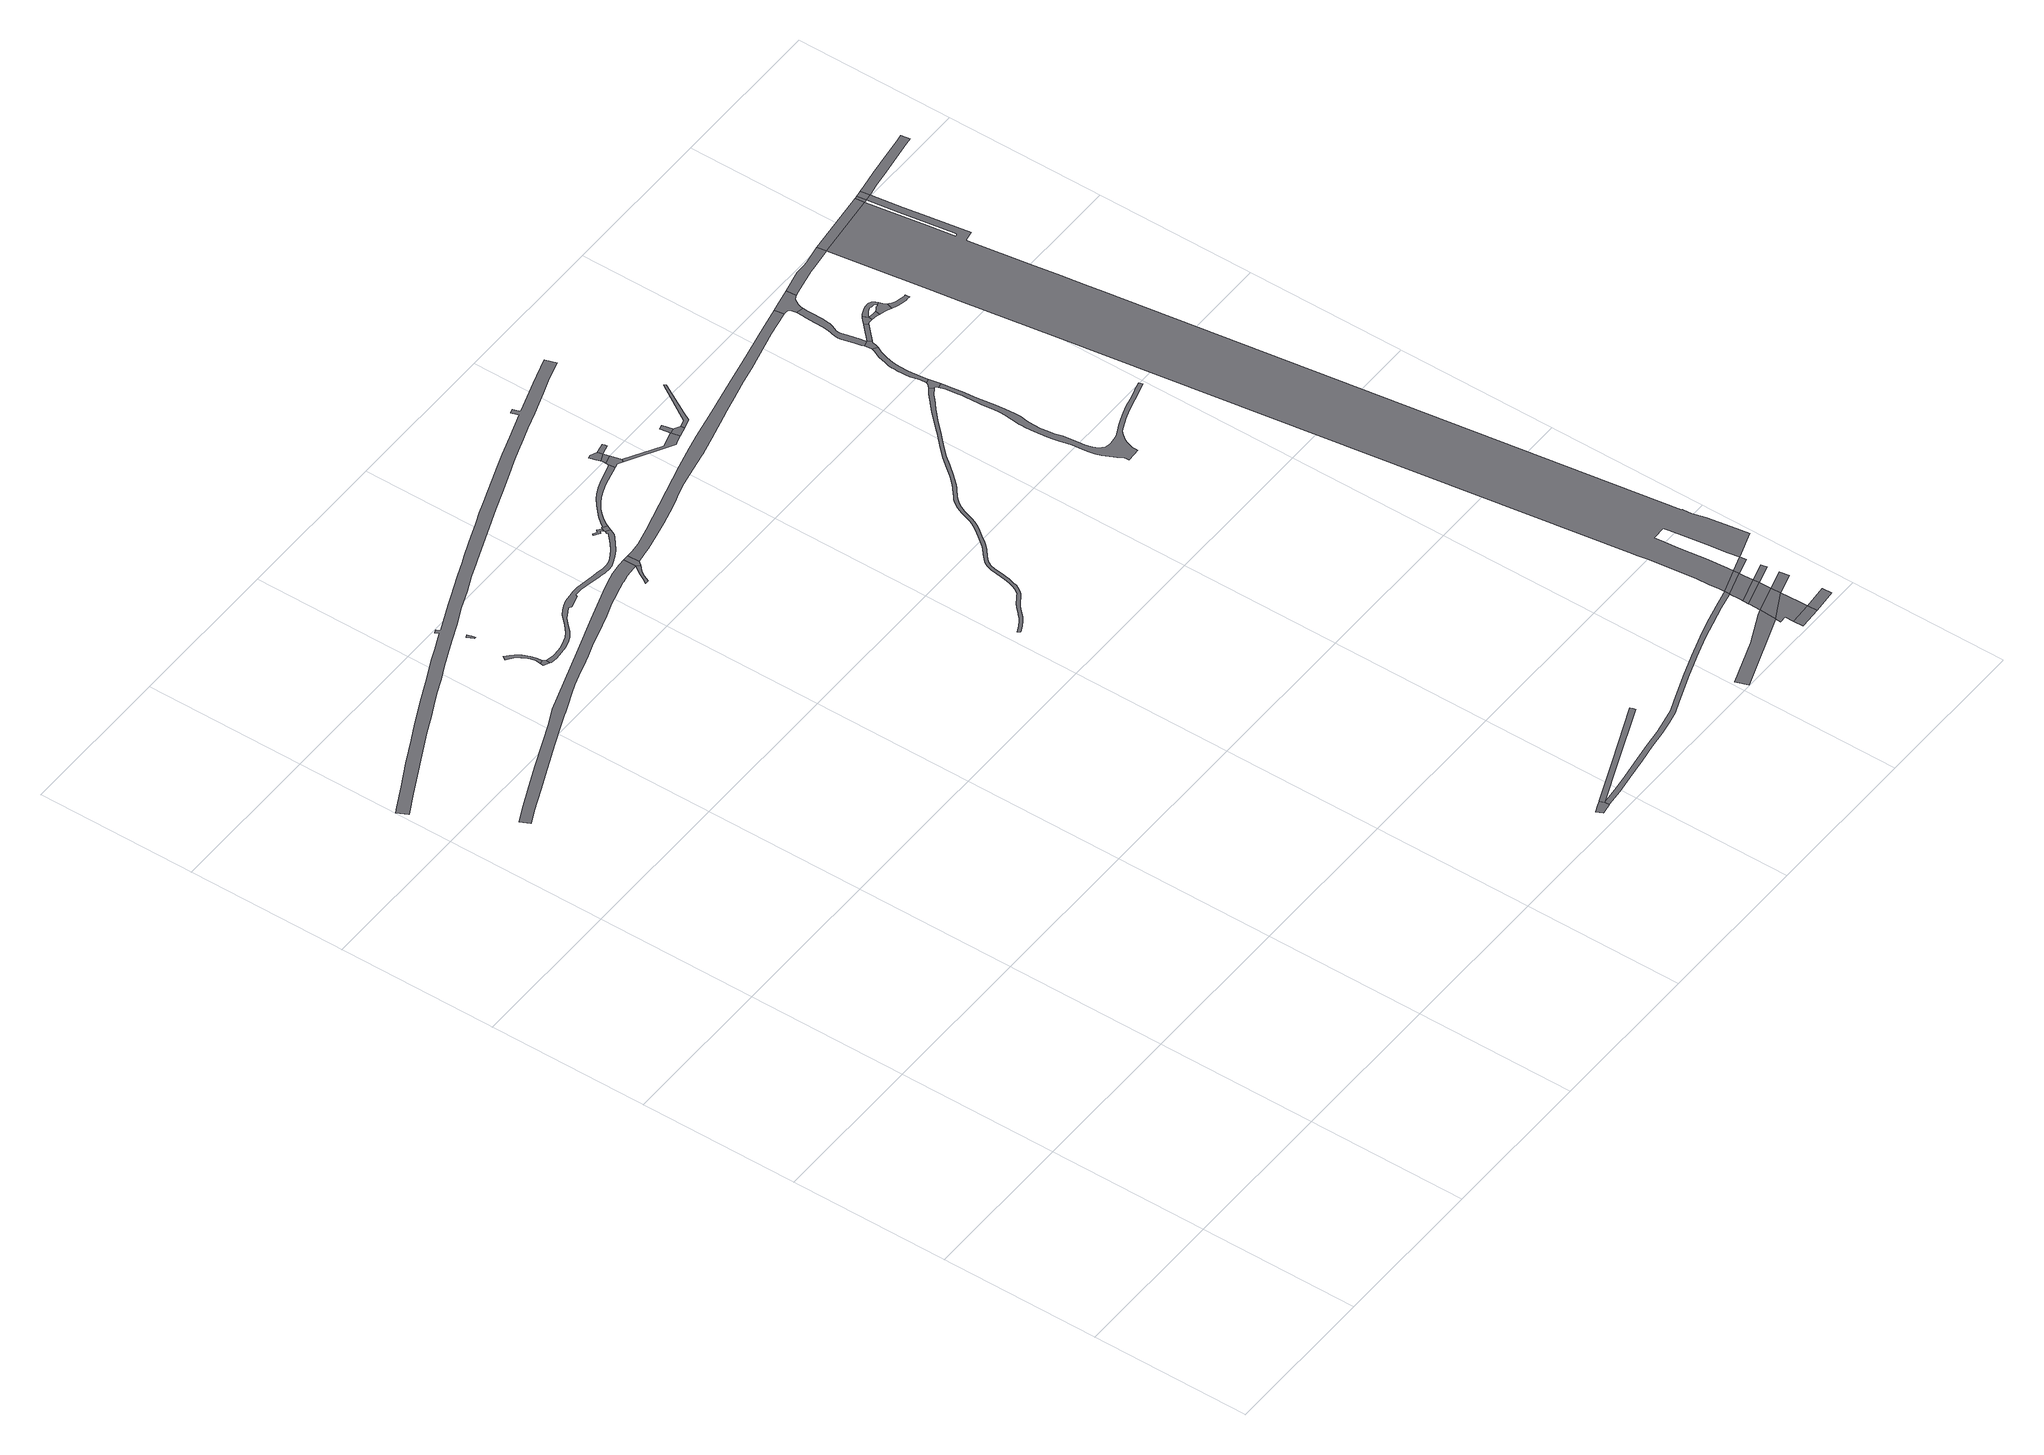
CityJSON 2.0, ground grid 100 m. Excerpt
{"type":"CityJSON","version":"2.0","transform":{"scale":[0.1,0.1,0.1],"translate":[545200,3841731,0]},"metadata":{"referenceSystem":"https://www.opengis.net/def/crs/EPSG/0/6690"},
"CityObjects":{
"road1":{"type":"Road","attributes":{"RoadStructureAttribute.sectionType":"1"},"geometry":[{"type":"MultiSurface","lod":"1","boundaries":[[[0,1,2,3,4,5,6,7,8,9,10,11,12,13,14,15,16,17,18,19,20,21,22,23,24,25,26,27,28,29,30,31,32,33,34,35,36,37,38,39,40,41,42]]]}]},
"road2":{"type":"Road","attributes":{"RoadStructureAttribute.sectionType":"1"},"geometry":[{"type":"MultiSurface","lod":"1","boundaries":[[[43,44,45,46,47,48,49,50,51,52,53,54,55,56,57,58,59]]]}]},
"road3":{"type":"Road","geometry":[{"type":"MultiSurface","lod":"1","boundaries":[[[59,58,60,61,62,63]]]}]},
"road4":{"type":"Road","geometry":[{"type":"MultiSurface","lod":"1","boundaries":[[[64,65,66,67,68,69]]]}]},
"road5":{"type":"Road","attributes":{"RoadStructureAttribute.sectionType":"1"},"geometry":[{"type":"MultiSurface","lod":"1","boundaries":[[[70,71,72,73,74,75,76,77,78,79,80,81,82,83,84,85,86,87,88,89,90,91,92,93,94,95,96,97,98,99,100,101,102,103,104,105,106,107,108,109,110,111,112,113,114,115,116,117,118,119,120,121,122,123,124,125,126,127,128,129,130,131,132,133,134,135,136,137,138,139]]]}]},
"road6":{"type":"Road","attributes":{"RoadStructureAttribute.sectionType":"1"},"geometry":[{"type":"MultiSurface","lod":"1","boundaries":[[[140,141,142,143,144,145,146,147,148,149,150,151,152,153,154,155,156,157,158,159,160,161,162,163,164,165,166,63,62,167,168,169,170,171,172,173,174,175,176,177,178,179,180,181,182,183,184,185,186,187,188,189,190,191,192,193,194,195]]]}]},
"road7":{"type":"Road","geometry":[{"type":"MultiSurface","lod":"1","boundaries":[[[42,196,197,198,199,200,201,202,203]]]}]},
"road8":{"type":"Road","geometry":[{"type":"MultiSurface","lod":"1","boundaries":[[[204,205,206,207,208,209,210]]]}]},
"road9":{"type":"Road","geometry":[{"type":"MultiSurface","lod":"1","boundaries":[[[211,0,42,203,212]]]}]},
"road10":{"type":"Road","geometry":[{"type":"MultiSurface","lod":"1","boundaries":[[[213,214,215,216,217,218,219,220]]]}]},
"road11":{"type":"Road","geometry":[{"type":"MultiSurface","lod":"1","boundaries":[[[221,220,219,140,195,222,223]]]}]},
"road12":{"type":"Road","attributes":{"RoadStructureAttribute.sectionType":"1"},"geometry":[{"type":"MultiSurface","lod":"1","boundaries":[[[224,225,226,227,228,229,230,204,210]]]}]},
"road13":{"type":"Road","attributes":{"RoadStructureAttribute.sectionType":"1"},"geometry":[{"type":"MultiSurface","lod":"1","boundaries":[[[231,232,233,234,235,236,237,238,239,240,223,222,241,242,243,244,245,246,247,248,249]]]}]},
"road14":{"type":"Road","geometry":[{"type":"MultiSurface","lod":"1","boundaries":[[[250,251,231,249,252,253,254]]]}]},
"road15":{"type":"Road","geometry":[{"type":"MultiSurface","lod":"1","boundaries":[[[255,256,257,258,259,260]]]}]},
"road16":{"type":"Road","attributes":{"RoadStructureAttribute.sectionType":"1"},"geometry":[{"type":"MultiSurface","lod":"1","boundaries":[[[259,258,261,251,250]]]}]},
"road17":{"type":"Road","geometry":[{"type":"MultiSurface","lod":"1","boundaries":[[[262,263,264,260,259]]]}]},
"road18":{"type":"Road","attributes":{"RoadStructureAttribute.sectionType":"1"},"geometry":[{"type":"MultiSurface","lod":"1","boundaries":[[[265,266,254,253,267,268,269,270]]]}]},
"road19":{"type":"Road","attributes":{"RoadStructureAttribute.sectionType":"1"},"geometry":[{"type":"MultiSurface","lod":"1","boundaries":[[[271,272,273,274,275,276,277,278,279,280,281,282,283,284,285,210,209,286,287,288,289,290,291,292,293,294,295,296,297,298,299,300]]]}]},
"road20":{"type":"Road","attributes":{"RoadStructureAttribute.sectionType":"1"},"geometry":[{"type":"MultiSurface","lod":"1","boundaries":[[[301,302,303,304,305,306,307,308,309,310,311,312,313,314,315,316,317,318,319,320,321,322,323,324,325,326,327,328,329,330,331,332,333,334,335,336,337,338,339,340,341,342,343,344,345,346,347,348,349,350,351,352,353,354,355,356,357,358,359,360,361,362,363,364,365,366,367,368,369,370,371,372,373,374,375,376,377,378,379,380,381,382,383,384,385,386,387,388,389,390,391,392,393,394,395,396,397,398,399,400,401,402,403,404,405,406,407,408,409,410,411,412,413,414,415,416,417,418,419,420,421]]]}]},
"road21":{"type":"Road","geometry":[{"type":"MultiSurface","lod":"1","boundaries":[[[422,423,270,424]]]}]},
"road22":{"type":"Road","geometry":[{"type":"MultiSurface","lod":"1","boundaries":[[[424,270,269,425,426]]]}]},
"road23":{"type":"Road","attributes":{"RoadStructureAttribute.sectionType":"1"},"geometry":[{"type":"MultiSurface","lod":"1","boundaries":[[[427,428,429,430,431,432,433,434,435,436,437,438,211,212,439,440,441,442,443,444,445,446,447,448,449,450,451,452,453,454,455,456,457]]]}]},
"road24":{"type":"Road","attributes":{"RoadStructureAttribute.sectionType":"1"},"geometry":[{"type":"MultiSurface","lod":"1","boundaries":[[[458,459,460,426,425,461,462,463]]]}]},
"road25":{"type":"Road","attributes":{"RoadStructureAttribute.sectionType":"1"},"geometry":[{"type":"MultiSurface","lod":"1","boundaries":[[[464,465,466,467,468,469]]]}]},
"road26":{"type":"Road","geometry":[{"type":"MultiSurface","lod":"1","boundaries":[[[470,471,472,473]]]}]},
"road27":{"type":"Road","attributes":{"function":"2","RoadStructureAttribute.sectionType":"7"},"geometry":[{"type":"MultiSurface","lod":"1","boundaries":[[[474,475,476,469,477,478,471,470]]]}]},
"road28":{"type":"Road","geometry":[{"type":"MultiSurface","lod":"1","boundaries":[[[479,464,469,476]]]}]},
"road29":{"type":"Road","attributes":{"function":"2","RoadStructureAttribute.sectionType":"7"},"geometry":[{"type":"MultiSurface","lod":"1","boundaries":[[[480,481,482,483,464,479]]]}]},
"road30":{"type":"Road","geometry":[{"type":"MultiSurface","lod":"1","boundaries":[[[484,485,482,481]]]}]},
"road31":{"type":"Road","attributes":{"function":"2","RoadStructureAttribute.sectionType":"7"},"geometry":[{"type":"MultiSurface","lod":"1","boundaries":[[[486,487,300,488,489,485,484]]]}]},
"road32":{"type":"Road","geometry":[{"type":"MultiSurface","lod":"1","boundaries":[[[490,271,300,487]]]}]},
"road33":{"type":"Road","geometry":[{"type":"MultiSurface","lod":"1","boundaries":[[[491,492,493,494,301,421,495,496,497]]]}]},
"road34":{"type":"Road","geometry":[{"type":"MultiSurface","lod":"1","boundaries":[[[498,499,470,473,500]]]}]},
"road35":{"type":"Road","attributes":{"RoadStructureAttribute.sectionType":"1"},"geometry":[{"type":"MultiSurface","lod":"1","boundaries":[[[501,502,503,504,505,506,507,508,509,510,511,512,513,514,515,516,493,492,517,518,519,520,521,522,523,524,525]]]}]},
"road36":{"type":"Road","attributes":{"RoadStructureAttribute.sectionType":"1"},"geometry":[{"type":"MultiSurface","lod":"1","boundaries":[[[526,479,476,527]]]}]},
"road37":{"type":"Road","attributes":{"RoadStructureAttribute.sectionType":"1"},"geometry":[{"type":"MultiSurface","lod":"1","boundaries":[[[528,529,484,481,530,531]]]}]},
"road38":{"type":"Road","attributes":{"RoadStructureAttribute.sectionType":"1"},"geometry":[{"type":"MultiSurface","lod":"1","boundaries":[[[532,533,490,487,534,535]]]}]},
"road39":{"type":"Road","attributes":{"RoadStructureAttribute.sectionType":"1"},"geometry":[{"type":"MultiSurface","lod":"1","boundaries":[[[536,537,538,539,540,541,542,543,544,545,546,547,548,549,550,551,552,553,554,555,556,557,558,559,560,561,562,563,564,565,566,567,568,569,570,571,572,573,574,575,576,577,578,579,580,581,582,583,584,585,586,587,588,589,590,591,592,593,594,595,596,597,598,599,600,601,602,603,604,605,606,607,608,609,610,611,612,613,614,615,616,617,497,496]]]}]},
"road40":{"type":"Road","geometry":[{"type":"MultiSurface","lod":"1","boundaries":[[[618,619,620,501,525,621,622,623]]]}]},
"road41":{"type":"Road","attributes":{"RoadStructureAttribute.sectionType":"1"},"geometry":[{"type":"MultiSurface","lod":"1","boundaries":[[[624,625,626,627,628,629,630,631,632,633,634,635,636,619,618,637,638,639,640,641,642,643,644,645,646,647,648,649,650,651]]]}]},
"road42":{"type":"Road","attributes":{"RoadStructureAttribute.sectionType":"1"},"geometry":[{"type":"MultiSurface","lod":"1","boundaries":[[[652,653,618,623,654,655]]]}]},
"road43":{"type":"Road","geometry":[{"type":"MultiSurface","lod":"1","boundaries":[[[656,657,427,457,658,659,660,624,651,661,662,663,664,665,666]]]}]},
"road44":{"type":"Road","geometry":[{"type":"MultiSurface","lod":"1","boundaries":[[[667,668,669,652,655,670,671,672,673]]]}]},
"road45":{"type":"Road","attributes":{"RoadStructureAttribute.sectionType":"1"},"geometry":[{"type":"MultiSurface","lod":"1","boundaries":[[[674,675,676,673,672,677,678,679]]]}]},
"road46":{"type":"Road","geometry":[{"type":"MultiSurface","lod":"1","boundaries":[[[680,681,682,683,684,685,686,687,688,689,690,691,667,673,692,693,694,695,696,697,698,699,700,701,702,703,704,705]]]}]},
"road47":{"type":"Road","geometry":[{"type":"MultiSurface","lod":"1","boundaries":[[[706,707,705,704,708,709,710,711,712,713,714,679,678,715,716,717,718]]]}]},
"road48":{"type":"Road","geometry":[{"type":"MultiSurface","lod":"1","boundaries":[[[719,720,721,722,723,724,725,726,727,728,729,730,731,718,717]]]}]},
"road49":{"type":"Road","attributes":{"function":"2","RoadStructureAttribute.sectionType":"7"},"geometry":[{"type":"MultiSurface","lod":"1","boundaries":[[[732,733,734,735,736,737,738,739,740,741,742,743,744,745,746,747,748,749,750,751,752,753,754,755,756,757,758,759,760,761,762,763,764,765,766,767,768,769,271,490,770,771,772,773,774,775,776,777,778,779,780,532,781]]]}]},
"road50":{"type":"Road","attributes":{"RoadStructureAttribute.sectionType":"1"},"geometry":[{"type":"MultiSurface","lod":"1","boundaries":[[[782,783,784,785,656,666,786,787,788,789,790,791,757]]]}]},
"road51":{"type":"Road","geometry":[{"type":"MultiSurface","lod":"1","boundaries":[[[792,782,757,756]]]}]},
"road52":{"type":"Road","attributes":{"RoadStructureAttribute.sectionType":"1"},"geometry":[{"type":"MultiSurface","lod":"1","boundaries":[[[793,792,756,747]]]}]},
"road53":{"type":"Road","geometry":[{"type":"MultiSurface","lod":"1","boundaries":[[[794,793,747,746]]]}]},
"road54":{"type":"Road","attributes":{"RoadStructureAttribute.sectionType":"1"},"geometry":[{"type":"MultiSurface","lod":"1","boundaries":[[[795,796,797,798,799,794,746,800,801,802,803]]]}]}
},
"vertices":[
[2273,5481,0],[2229,5479,0],[2155,5470,0],[2144,5469,0],[2121,5462,0],[2107,5458,0],[2012,5430,0],[1808,5363,0],[1581,5288,0],[1133,5136,0],[1033,5088,0],[901,5034,0],[724,4960,0],[583,4898,0],[426,4827,0],[342,4787,0],[370,4728,0],[454,4767,0],[611,4836,0],[752,4897,0],[927,4972,0],[1059,5028,0],[1133,5056,0],[1150,5063,0],[1214,5090,0],[1280,5118,0],[1352,5145,0],[1422,5168,0],[1491,5189,0],[1573,5216,0],[1648,5241,0],[1722,5263,0],[1804,5287,0],[1875,5310,0],[1967,5341,0],[2040,5362,0],[2086,5375,0],[2129,5384,0],[2137,5386,0],[2170,5392,0],[2185,5395,0],[2246,5401,0],[2274,5403,0],
[1394,5436,0],[1389,5466,0],[1376,5496,0],[1368,5510,0],[1361,5521,0],[1348,5541,0],[1328,5560,0],[1301,5583,0],[1288,5560,0],[1326,5533,0],[1344,5511,0],[1350,5500,0],[1362,5481,0],[1374,5453,0],[1380,5423,0],[1377,5393,0],[1402,5396,0],
[1373,5371,0],[1393,5359,0],[1407,5352,0],[1415,5379,0],
[1318,5839,0],[1301,5831,0],[1311,5808,0],[1321,5788,0],[1333,5790,0],[1328,5815,0],
[3245,6709,0],[3067,6654,0],[2897,6599,0],[2856,6585,0],[2840,6631,0],[2817,6623,0],[2831,6577,0],[2662,6521,0],[2534,6476,0],[2442,6444,0],[2346,6409,0],[2264,6379,0],[2186,6349,0],[2103,6320,0],[2026,6289,0],[1968,6267,0],[1889,6235,0],[1795,6198,0],[1745,6177,0],[1716,6165,0],[1645,6137,0],[1575,6107,0],[1508,6079,0],[1445,6052,0],[1265,5974,0],[1253,5998,0],[1231,5987,0],[1241,5964,0],[1215,5953,0],[1125,5912,0],[1050,5881,0],[898,5809,0],[762,5748,0],[611,5675,0],[497,5618,0],[342,5540,0],[181,5457,0],[42,5385,0],[7,5367,0],[39,5300,0],[179,5373,0],[592,5583,0],[705,5633,0],[782,5671,0],[866,5711,0],[965,5755,0],[1055,5797,0],[1126,5830,0],[1140,5837,0],[1244,5883,0],[1344,5925,0],[1466,5980,0],[1585,6028,0],[1688,6073,0],[1787,6113,0],[1806,6120,0],[1887,6152,0],[2008,6199,0],[2177,6263,0],[2318,6316,0],[2433,6359,0],[2524,6393,0],[2606,6423,0],[2691,6451,0],[2773,6479,0],[2886,6515,0],[2958,6539,0],[3038,6567,0],[3128,6598,0],[3267,6639,0],
[2389,5688,0],[2382,5673,0],[2387,5668,0],[2362,5643,0],[2330,5613,0],[2290,5582,0],[2261,5562,0],[2221,5542,0],[2188,5534,0],[2161,5534,0],[2142,5536,0],[2112,5541,0],[2081,5545,0],[1958,5564,0],[1918,5564,0],[1881,5558,0],[1838,5555,0],[1801,5543,0],[1771,5527,0],[1744,5510,0],[1687,5454,0],[1642,5414,0],[1615,5396,0],[1587,5386,0],[1548,5375,0],[1513,5370,0],[1468,5369,0],[1420,5346,0],[1458,5342,0],[1505,5345,0],[1553,5350,0],[1593,5363,0],[1628,5376,0],[1662,5401,0],[1707,5447,0],[1734,5474,0],[1774,5497,0],[1804,5515,0],[1821,5503,0],[1901,5524,0],[1908,5539,0],[1958,5539,0],[1996,5532,0],[2081,5515,0],[2116,5509,0],[2131,5506,0],[2148,5505,0],[2164,5504,0],[2194,5504,0],[2226,5517,0],[2263,5535,0],[2306,5558,0],[2348,5593,0],[2377,5618,0],[2397,5634,0],[2414,5671,0],
[2243,5357,0],[2218,5314,0],[2199,5282,0],[2220,5281,0],[2238,5320,0],[2257,5351,0],[2280,5371,0],[2290,5383,0],
[3867,148,0],[3826,132,0],[3792,117,0],[3810,79,0],[3878,90,0],[3879,90,0],[3877,120,0],
[2309,5482,0],[2311,5407,0],
[2369,5731,0],[2356,5718,0],[2334,5733,0],[2326,5723,0],[2362,5698,0],[2372,5708,0],[2387,5698,0],[2394,5711,0],
[2401,5721,0],[2430,5702,0],[2406,5714,0],
[4160,238,0],[4546,394,0],[4541,410,0],[4536,426,0],[4535,426,0],[4150,265,0],[3871,150,0],
[2804,5965,0],[2784,5955,0],[2687,5929,0],[2632,5911,0],[2590,5890,0],[2560,5870,0],[2523,5842,0],[2488,5809,0],[2456,5779,0],[2421,5739,0],[2439,5721,0],[2464,5757,0],[2488,5784,0],[2513,5807,0],[2550,5833,0],[2585,5855,0],[2630,5876,0],[2677,5891,0],[2811,5926,0],
[2864,6002,0],[2809,5983,0],[2839,5933,0],[2871,5915,0],[2881,5932,0],
[2806,6089,0],[2787,6084,0],[2798,6043,0],[2805,6019,0],[2855,6039,0],[2846,6069,0],
[2808,6005,0],
[2918,6056,0],[2915,6071,0],[2912,6084,0],
[3153,5822,0],[3095,5806,0],[3143,5761,0],[3155,5764,0],[3209,5779,0],[3198,5835,0],
[5545,522,0],[5532,518,0],[5428,495,0],[5303,463,0],[5191,430,0],[5049,384,0],[4897,332,0],[4708,260,0],[4648,237,0],[4563,217,0],[4476,201,0],[4363,187,0],[4246,168,0],[4104,147,0],[3987,131,0],[3989,101,0],[4107,117,0],[4251,138,0],[4369,157,0],[4481,173,0],[4568,187,0],[4648,205,0],[4718,233,0],[4907,305,0],[5057,356,0],[5199,403,0],[5311,434,0],[5435,465,0],[5540,488,0],[5546,490,0],
[4280,4900,0],[4249,4876,0],[4218,4848,0],[4200,4832,0],[4146,4784,0],[4042,4676,0],[4021,4655,0],[3957,4592,0],[3918,4550,0],[3905,4536,0],[3863,4486,0],[3815,4427,0],[3790,4399,0],[3764,4372,0],[3750,4359,0],[3744,4354,0],[3700,4318,0],[3682,4302,0],[3666,4284,0],[3649,4260,0],[3634,4231,0],[3621,4203,0],[3600,4142,0],[3591,4120,0],[3580,4100,0],[3566,4078,0],[3531,4032,0],[3508,4002,0],[3485,3972,0],[3466,3954,0],[3425,3919,0],[3412,3908,0],[3396,3891,0],[3385,3875,0],[3382,3870,0],[3374,3851,0],[3367,3826,0],[3361,3792,0],[3356,3755,0],[3350,3714,0],[3344,3690,0],[3335,3663,0],[3334,3661,0],[3326,3643,0],[3318,3629,0],[3310,3619,0],[3301,3609,0],[3296,3606,0],[3277,3593,0],[3267,3587,0],[3247,3575,0],[3240,3570,0],[3223,3555,0],[3186,3518,0],[3167,3500,0],[3162,3496,0],[3141,3481,0],[3112,3463,0],[3072,3443,0],[3081,3425,0],[3121,3446,0],[3152,3464,0],[3174,3480,0],[3180,3485,0],[3200,3504,0],[3236,3541,0],[3252,3554,0],[3258,3558,0],[3268,3564,0],[3288,3576,0],[3308,3590,0],[3314,3595,0],[3325,3606,0],[3334,3618,0],[3344,3634,0],[3353,3653,0],[3354,3656,0],[3363,3684,0],[3369,3711,0],[3376,3752,0],[3381,3789,0],[3386,3821,0],[3393,3845,0],[3400,3861,0],[3401,3864,0],[3411,3878,0],[3426,3894,0],[3438,3904,0],[3480,3939,0],[3500,3959,0],[3524,3989,0],[3547,4020,0],[3582,4067,0],[3597,4089,0],[3609,4111,0],[3619,4135,0],[3640,4196,0],[3652,4223,0],[3666,4249,0],[3682,4271,0],[3697,4288,0],[3713,4303,0],[3750,4333,0],[3757,4338,0],[3778,4357,0],[3805,4385,0],[3831,4414,0],[3879,4473,0],[3920,4523,0],[3932,4537,0],[3971,4578,0],[4035,4641,0],[4114,4721,0],[4146,4751,0],[4177,4778,0],[4205,4804,0],[4235,4829,0],[4239,4833,0],[4268,4858,0],[4289,4871,0],[4302,4880,0],
[3213,5907,0],[3185,5900,0],[3229,5842,0],
[3273,5796,0],[3267,5819,0],
[4272,5921,0],[4142,5893,0],[3847,5830,0],[3736,5807,0],[3526,5762,0],[3456,5748,0],[3256,5707,0],[3160,5684,0],[3019,5650,0],[2526,5515,0],[2414,5489,0],[2351,5483,0],[2365,5415,0],[2415,5422,0],[2522,5444,0],[2621,5467,0],[2708,5488,0],[2797,5515,0],[2837,5530,0],[2925,5553,0],[3002,5568,0],[3148,5596,0],[3164,5600,0],[3292,5632,0],[3456,5673,0],[3508,5686,0],[3610,5711,0],[3736,5740,0],[3846,5765,0],[4119,5831,0],[4281,5862,0],
[3467,6076,0],[3344,5880,0],[3313,5832,0],[3333,5813,0],[3360,5861,0],[3478,6066,0],
[5545,285,0],[5509,274,0],[5312,183,0],[5025,82,0],[5052,6,0],[5538,178,0],
[5720,95,0],[5581,89,0],[5583,28,0],[5721,34,0],
[5718,148,0],[5715,229,0],[5714,273,0],[5537,143,0],[5579,146,0],
[5712,333,0],
[5711,386,0],[5709,410,0],[5547,364,0],[5547,359,0],
[5707,448,0],[5547,401,0],
[5704,513,0],[5702,537,0],[5546,481,0],[5548,424,0],
[5700,574,0],
[4343,4906,0],[4337,4941,0],[4308,4932,0],[4303,4919,0],[4311,4878,0],[4320,4863,0],[4349,4869,0],
[5871,108,0],[5767,99,0],[5876,48,0],
[4345,5323,0],[4339,5304,0],[4316,5255,0],[4309,5231,0],[4301,5200,0],[4295,5175,0],[4292,5153,0],[4291,5137,0],[4291,5110,0],[4291,5082,0],[4293,5061,0],[4295,5033,0],[4299,5010,0],[4307,4982,0],[4309,4966,0],[4311,4946,0],[4334,4958,0],[4327,5010,0],[4323,5069,0],[4325,5120,0],[4324,5151,0],[4332,5192,0],[4342,5231,0],[4355,5268,0],[4374,5304,0],
[5839,370,0],[5847,310,0],
[5823,483,0],[5717,451,0],[5722,414,0],[5829,444,0],
[5804,609,0],[5704,575,0],[5708,538,0],[5810,569,0],
[4329,4826,0],[4335,4796,0],[4343,4741,0],[4345,4725,0],[4346,4698,0],[4349,4615,0],[4351,4594,0],[4357,4522,0],[4358,4489,0],[4358,4451,0],[4354,4402,0],[4348,4347,0],[4347,4336,0],[4347,4300,0],[4349,4249,0],[4357,4169,0],[4364,4126,0],[4371,4101,0],[4382,4054,0],[4388,4025,0],[4390,4004,0],[4395,3959,0],[4399,3920,0],[4407,3884,0],[4417,3848,0],[4436,3809,0],[4454,3772,0],[4464,3755,0],[4473,3735,0],[4476,3722,0],[4477,3708,0],[4561,3714,0],[4561,3730,0],[4563,3751,0],[4568,3772,0],[4575,3791,0],[4586,3814,0],[4608,3845,0],[4632,3868,0],[4714,3905,0],[4759,3920,0],[4809,3936,0],[4861,3948,0],[4887,3955,0],[4958,3976,0],[4983,3983,0],[4976,4007,0],[4940,3996,0],[4937,3996,0],[4900,3985,0],[4871,3977,0],[4848,3971,0],[4817,3963,0],[4789,3956,0],[4743,3941,0],[4697,3924,0],[4655,3906,0],[4621,3890,0],[4582,3871,0],[4539,3863,0],[4513,3861,0],[4480,3868,0],[4453,3894,0],[4437,3927,0],[4428,3970,0],[4424,4014,0],[4419,4059,0],[4411,4105,0],[4401,4149,0],[4394,4193,0],[4388,4237,0],[4388,4281,0],[4392,4329,0],[4399,4374,0],[4401,4421,0],[4395,4478,0],[4388,4537,0],[4380,4601,0],[4374,4664,0],[4368,4727,0],[4359,4801,0],[4351,4853,0],
[4377,5377,0],[4338,5368,0],[4344,5344,0],[4384,5329,0],[4383,5345,0],[4396,5357,0],
[4330,5812,0],[4329,5775,0],[4328,5749,0],[4327,5723,0],[4326,5679,0],[4325,5637,0],[4319,5597,0],[4307,5545,0],[4304,5522,0],[4307,5498,0],[4317,5459,0],[4324,5427,0],[4334,5385,0],[4372,5397,0],[4366,5421,0],[4357,5458,0],[4349,5495,0],[4340,5534,0],[4342,5559,0],[4348,5574,0],[4358,5598,0],[4366,5621,0],[4370,5645,0],[4372,5669,0],[4374,5704,0],[4374,5722,0],[4373,5775,0],[4376,5802,0],
[4468,5466,0],[4440,5440,0],[4460,5420,0],[4487,5446,0],
[4431,5954,0],[4333,5933,0],[4304,5862,0],[4319,5855,0],[4326,5839,0],[4380,5824,0],[4385,5844,0],[4387,5848,0],[4395,5861,0],[4410,5880,0],[4433,5890,0],
[4513,5510,0],[4505,5503,0],[4490,5488,0],[4500,5452,0],[4508,5453,0],[4526,5451,0],[4529,5476,0],
[4571,5470,0],[4563,5471,0],[4546,5473,0],[4561,5446,0],[4579,5442,0],[4584,5472,0],
[4642,5516,0],[4638,5522,0],[4630,5530,0],[4618,5537,0],[4612,5539,0],[4607,5540,0],[4596,5539,0],[4584,5538,0],[4582,5538,0],[4556,5531,0],[4536,5524,0],[4526,5519,0],[4543,5490,0],[4550,5495,0],[4558,5501,0],[4575,5509,0],[4588,5513,0],[4596,5512,0],[4601,5511,0],[4613,5509,0],[4623,5507,0],[4627,5505,0],[4630,5502,0],[4631,5500,0],[4632,5494,0],[4649,5501,0],
[4657,5466,0],[4652,5490,0],[4632,5492,0],[4630,5489,0],[4626,5488,0],[4619,5489,0],[4615,5489,0],[4610,5487,0],[4595,5476,0],[4615,5432,0],[4632,5426,0],[4655,5416,0],[4667,5455,0],
[4688,5401,0],[4716,5393,0],[4727,5391,0],[4750,5388,0],[4765,5388,0],[4781,5388,0],[4780,5414,0],[4768,5414,0],[4743,5418,0],[4712,5427,0],[4696,5433,0],[4682,5442,0],[4676,5447,0],
[5963,784,0],[5940,933,0],[5917,1012,0],[5914,1070,0],[5910,1070,0],[5423,4564,0],[5407,4676,0],[5387,4820,0],[5360,5010,0],[5307,5381,0],[5306,5390,0],[5371,5401,0],[5326,5697,0],[5308,5812,0],[5281,6010,0],[5239,6002,0],[5265,5805,0],[5283,5691,0],[5316,5471,0],[5315,5460,0],[5309,5453,0],[5298,5448,0],[5273,5624,0],[5239,5862,0],[5219,5999,0],[4802,5954,0],[4836,5711,0],[4892,5316,0],[4916,5150,0],[5000,4560,0],[5487,1087,0],[5490,1066,0],[5501,996,0],[5515,883,0],[5526,782,0],[5535,699,0],[5541,624,0],[5544,556,0],[5697,616,0],[5685,753,0],[5676,849,0],[5666,940,0],[5657,1026,0],[5651,1067,0],[5737,1068,0],[5744,1033,0],[5762,905,0],[5776,809,0],[5795,677,0],[5979,667,0],
[4793,6012,0],[4668,5988,0],[4636,5986,0],[4578,5988,0],[4459,5896,0],[4512,5907,0],[4571,5920,0],[4622,5929,0],[4667,5935,0],[4769,5948,0],
[5211,6057,0],
[5229,6060,0],
[5272,6067,0],
[5742,6136,0],[5704,6131,0],[5584,6115,0],[5424,6091,0],[5317,6075,0],[5358,6023,0],[5472,6041,0],[5707,6076,0],[5749,6079,0]
]}
